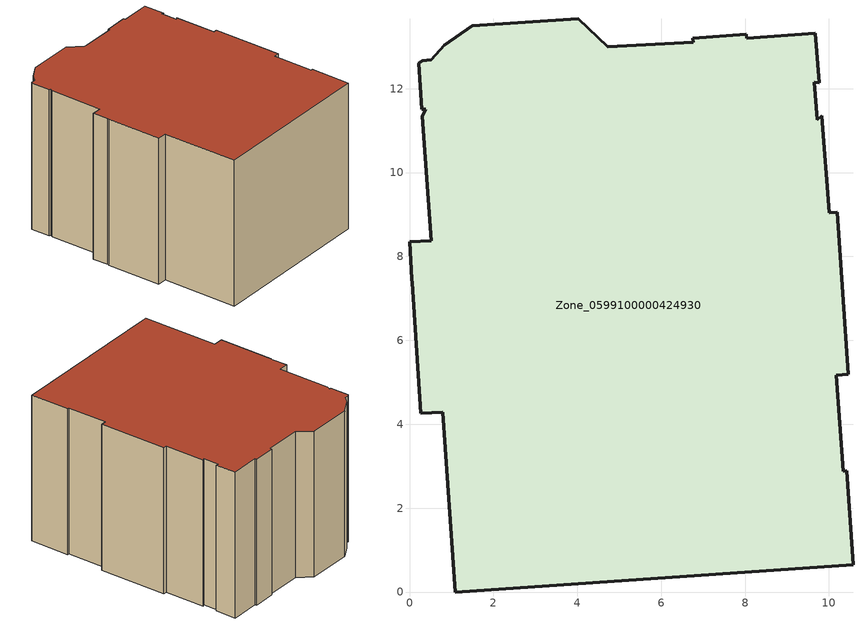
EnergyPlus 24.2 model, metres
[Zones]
Zone_0599100000424930
 floor ground (C_G): 9.83,11.35 10,9.04 10.2,9.05 10.46,5.19 10.17,5.17 10.34,2.88 10.42,2.89 10.57,0.66 1.09,0 0.8,4.29 0.27,4.26 0.06,7.38 0.06,7.46 0,8.35 0.52,8.37 0.31,11.35 0.39,11.51 0.3,11.51 0.22,12.61 0.3,12.66 0.52,12.69 0.83,13.03 1.5,13.5 4.02,13.66 4.72,12.99 6.76,13.11 6.76,13.21 8.03,13.3 8.04,13.2 9.68,13.32 9.77,12.14 9.65,12.15 9.72,11.26 z0
 wall outside (C_F): 8.04,13.2 8.03,13.3 6.76,13.21 6.76,13.11 4.72,12.99 4.02,13.66 1.5,13.5 0.83,13.03 0.52,12.69 0.3,12.66 0.22,12.61 0.3,11.51 0.39,11.51 0.31,11.35 0.52,8.37 0,8.35 0.06,7.46 0.06,7.38 0.27,4.26 0.8,4.29 1.09,0 10.57,0.66 10.42,2.89 10.34,2.88 10.17,5.17 10.46,5.19 10.2,9.05 10,9.04 9.83,11.35 9.72,11.26 9.65,12.15 9.77,12.14 9.68,13.32 8.04,13.2 z0:8.45
 roof outside (C_R): 10,9.04 9.83,11.35 9.72,11.26 9.65,12.15 9.77,12.14 9.68,13.32 8.04,13.2 8.03,13.3 6.76,13.21 6.76,13.11 4.72,12.99 4.02,13.66 1.5,13.5 0.83,13.03 0.52,12.69 0.3,12.66 0.22,12.61 0.3,11.51 0.39,11.51 0.31,11.35 0.52,8.37 0,8.35 0.06,7.46 0.06,7.38 0.27,4.26 0.8,4.29 1.09,0 10.57,0.66 10.42,2.89 10.34,2.88 10.17,5.17 10.46,5.19 10.2,9.05 z8.45
[BUILDING]
Pand.0599100000424930: North Axis=0; Terrain=City; Loads Convergence Tolerance Value=0.04; Temperature Convergence Tolerance Value=0.4; Solar Distribution=FullExterior; Maximum Number of Warmup Days=25; Minimum Number of Warmup Days=1
[Site:Location]
Rotterdam.The.Hague.AP_ZH_NLD Design_Conditions: Latitude=51.96; Longitude=4.45; Time Zone=1; Elevation=-4.5
[SITE:GROUNDTEMPERATURE:BUILDINGSURFACE]
18, 18, 18, 18, 18, 18, 18, 18, 18, 18, 18, 18
[MATERIAL] Thermal Absorptance=0.9; Solar Absorptance=0.7; Visible Absorptance=0.7
Name | Roughness | Thickness | Conductivity | Density | Specific Heat
G.D.2006-2014 | MediumSmooth | 0.15 | 0.06 | 540 | 1210
F.D.2006-2014 | Rough | 0.3 | 0.12 | 1920 | 840
R.D.2006-2014 | MediumRough | 0.2 | 0.08 | 1500 | 1000
[CONSTRUCTION]
C_G: G.D.2006-2014
C_F: F.D.2006-2014
C_R: R.D.2006-2014
[ZONE]
Zone_0599100000424930: Type=1; Multiplier=1; Ceiling Height=Autocalculate; Volume=Autocalculate; Floor Area=autocalculate; Part of Total Floor Area=Yes
[ZONEINFILTRATION:DESIGNFLOWRATE]
Infil_Zone_0599100000424930: Zone or ZoneList or Space or SpaceList=Zone_0599100000424930; Schedule=AlwaysOn; Design Flow Rate Calculation Method=Flow/Area; Flow Rate per Floor Area=0.0021; Constant Term Coefficient=1; Temperature Term Coefficient=0; Velocity Term Coefficient=0; Velocity Squared Term Coefficient=0
[HVACTEMPLATE:ZONE:IDEALLOADSAIRSYSTEM]
Zone_0599100000424930: Maximum Heating Supply Air Temperature=50; Minimum Cooling Supply Air Temperature=13; Maximum Heating Supply Air Humidity Ratio=0.0156; Minimum Cooling Supply Air Humidity Ratio=0.0077; Heating Limit=NoLimit; Cooling Limit=NoLimit; Dehumidification Control Type=ConstantSensibleHeatRatio; Cooling Sensible Heat Ratio=0.7; Dehumidification Setpoint=60; Humidification Control Type=None; Humidification Setpoint=30; Outdoor Air Method=None; Outdoor Air Flow Rate per Person=0.00944; Outdoor Air Flow Rate per Zone Floor Area=0; Outdoor Air Flow Rate per Zone=0; Demand Controlled Ventilation Type=None; Outdoor Air Economizer Type=NoEconomizer; Heat Recovery Type=None; Sensible Heat Recovery Effectiveness=0.7; Latent Heat Recovery Effectiveness=0.65
[ZONECONTROL:THERMOSTAT]
ThermostatControl_Zone_0599100000424930: Zone or ZoneList=Zone_0599100000424930; Control Type Schedule=DualSetpointControlType; Control 1=Thermostat_Zone_0599100000424930; Temperature Difference Between Cutout And Setpoint=0
[THERMOSTATSETPOINT:DUALSETPOINT]
Thermostat_Zone_0599100000424930: Heating Setpoint Temperature Schedule=HeatingSetpoint_Zone_0599100000424930; Cooling Setpoint Temperature Schedule=CoolingSetpoint_Zone_0599100000424930
[SCHEDULE:COMPACT]
HeatingSetpoint_Zone_0599100000424930: Through: 12/31, For: AllDays, Until: 24:00, 21
CoolingSetpoint_Zone_0599100000424930: Through: 12/31, For: AllDays, Until: 24:00, 24
DualSetpointControlType: Through: 12/31, For: AllDays, Until: 24:00, 4
AlwaysOn: Through: 12/31, For: AllDays, Until: 24:00, 1
